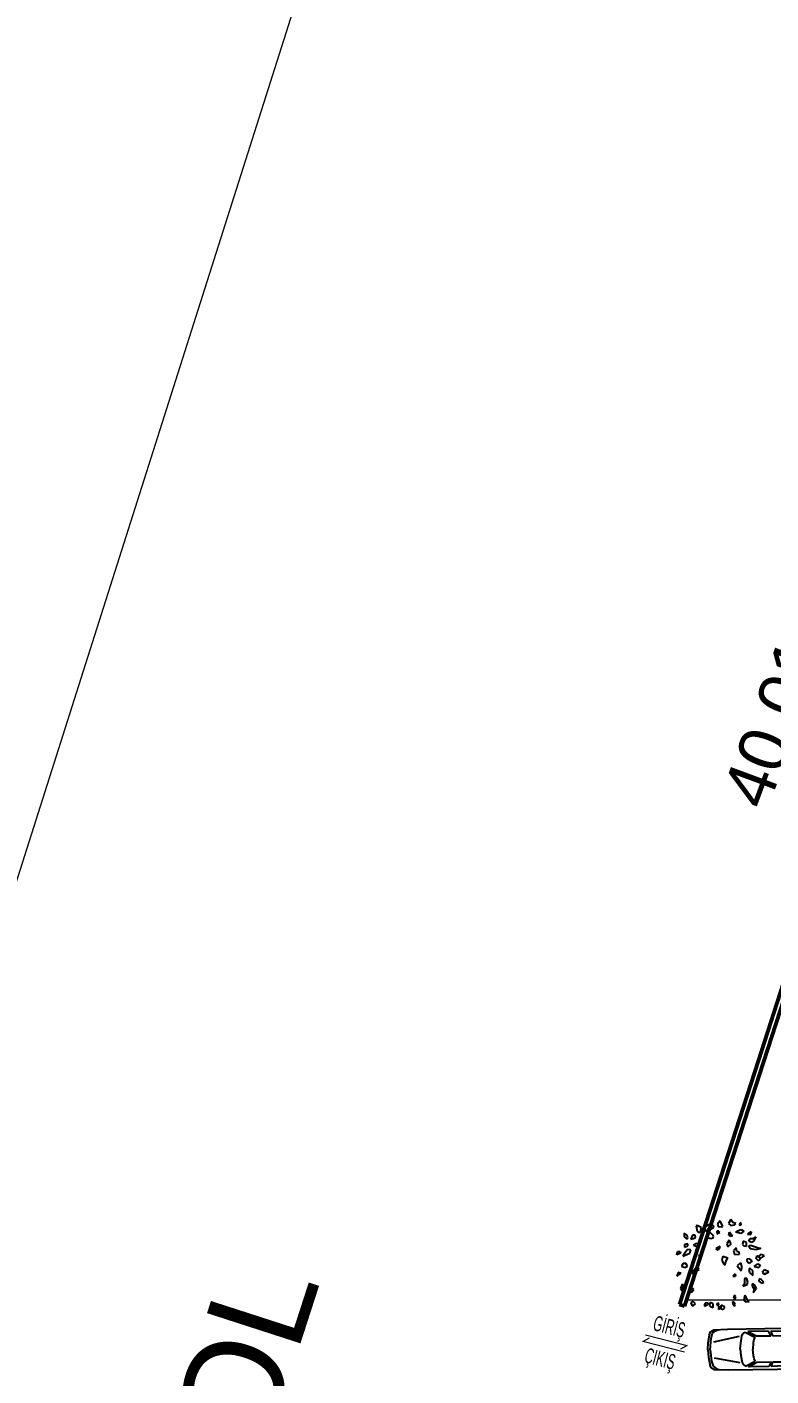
# Model space of a CAD drawing. Header units: centimetres. Extents: x 63871 to 181827, y -95930 to 42199.
# Drawn here: x 145650 to 148377, y 31429 to 36375 of the extents above; entities that cross this region are included whole.
import ezdxf

# ---------------------------------------------------------------- set-up
doc = ezdxf.new("R2010")
doc.units = ezdxf.units.CM
for name, color, linetype, lineweight in [('03_PARSEL_ALN_YENI', 40, 'Continuous', 0), ('A-AREA-IDEN', 7, 'Continuous', 9), ('ARA SINIRLAR', 225, 'Continuous', 15), ('OLUK', 222, 'Continuous', 15), ('PARSEL SINIRI', 12, 'Continuous', 50), ('ROL_CEPHE', 1, 'Continuous', 0)]:
    doc.layers.add(name, color=color, linetype=linetype, lineweight=lineweight)
doc.layers.add('CAY', color=94, linetype='Continuous')
doc.layers.add('furn', color=7, linetype='Continuous')
doc.styles.add('Arial', font='Arial.ttf', dxfattribs={"height": 250})
doc.styles.get("Standard").update_dxf_attribs({"font": 'Arial.ttf'})

# ---------------------------------------------------------------- blocks, each defined once
blk = doc.blocks.new('02PCAR03')
at = {"color": 0, "linetype": 'ByBlock'}
for p, q in [((-203, 27), (-204, 0)), ((-201, 30), (-203, 27)), ((-197, 33), (-201, 30)), ((-198, 27), (-199, 0)), ((-196, 30), (-198, 27)), ((-185, 35), (-197, 33)), ((-193, 32), (-196, 30)), ((-185, 35), (-193, 32)), ((-170, 36), (-185, 35)), ((-35, 36), (-170, 36)), ((-165, 25), (-168, 22)), ((-159, 27), (-165, 25)), ((-153, 27), (-159, 27)), ((-149, 25), (-153, 27)), ((-148, 24), (-149, 25)), ((-148, 23), (-148, 24)), ((-145, 29), (-144, 30)), ((-138, 24), (-145, 29)), ((-144, 30), (-111, 31)), ((-133, 23), (-138, 24)), ((-111, 31), (-114, 23)), ((-111, 23), (-107, 31)), ((-107, 31), (-71, 31)), ((-71, 31), (-86, 23)), ((-66, 30), (-83, 21)), ((-62, 27), (-66, 30)), ((-60, 23), (-62, 27)), ((-11, 35), (-35, 36)), ((-14, 33), (-19, 35)), ((-9, 29), (-14, 33)), ((-6, 32), (-11, 35)), ((-6, 20), (-9, 29)), ((-4, 29), (-6, 32)), ((-1, 13), (-4, 29)), ((-203, -27), (-204, 0)), ((-198, -27), (-199, 0)), ((-168, 22), (-171, 8)), ((-171, 8), (-171, 0)), ((-171, -8), (-171, 0)), ((-151, 11), (-150, 20)), ((-151, 0), (-151, 11)), ((-151, 0), (-151, -11)), ((-150, 20), (-149, 22)), ((-149, 22), (-148, 23)), ((-114, 23), (-133, 23)), ((-86, 23), (-111, 23)), ((-83, 21), (-81, 17)), ((-81, 17), (-80, 11)), ((-80, 11), (-79, 0)), ((-80, -11), (-79, 0)), ((-58, 11), (-60, 23)), ((-57, 0), (-58, 11)), ((-57, 0), (-58, -11)), ((-11, 14), (-56, 23)), ((-4, 0), (-6, 20)), ((-4, 0), (-6, -20)), ((0, 0), (-1, 13)), ((0, 0), (-1, -13)), ((-168, -22), (-171, -8)), ((-165, -25), (-168, -22)), ((-151, -11), (-150, -20)), ((-150, -20), (-149, -22)), ((-149, -22), (-148, -23)), ((-148, -23), (-148, -24)), ((-133, -23), (-138, -24)), ((-114, -23), (-133, -23)), ((-111, -31), (-114, -23)), ((-86, -23), (-111, -23)), ((-111, -23), (-107, -31)), ((-71, -31), (-86, -23)), ((-83, -21), (-81, -17)), ((-66, -30), (-83, -21)), ((-81, -17), (-80, -11)), ((-60, -23), (-62, -27)), ((-58, -11), (-60, -23)), ((-11, -14), (-56, -23)), ((-6, -20), (-9, -29)), ((-1, -13), (-4, -29)), ((-201, -30), (-203, -27)), ((-197, -33), (-201, -30)), ((-196, -30), (-198, -27)), ((-185, -35), (-197, -33)), ((-193, -32), (-196, -30)), ((-185, -35), (-193, -32)), ((-170, -36), (-185, -35)), ((-35, -36), (-170, -36)), ((-159, -27), (-165, -25)), ((-153, -27), (-159, -27)), ((-149, -25), (-153, -27)), ((-148, -24), (-149, -25)), ((-138, -24), (-145, -29)), ((-145, -29), (-144, -30)), ((-144, -30), (-111, -31)), ((-107, -31), (-71, -31)), ((-62, -27), (-66, -30)), ((-11, -35), (-35, -36)), ((-14, -33), (-19, -35)), ((-9, -29), (-14, -33)), ((-6, -32), (-11, -35)), ((-4, -29), (-6, -32))]:
    blk.add_line(p, q, dxfattribs=at)
blk = doc.blocks.new('A$C5AA32782')
at = {"layer": 'CAY'}
for p, q in [((211, 882, 0), (201, 878, 0)), ((201, 878, 0), (211, 821, 0)), ((254, 859, 0), (211, 882, 0)), ((251, 821, 0), (254, 859, 0)), ((328, 887, 0), (289, 854, 0)), ((289, 854, 0), (289, 850, 0)), ((289, 850, 0), (315, 812, 0)), ((325, 831, 0), (332, 850, 0)), ((355, 892, 0), (328, 887, 0)), ((332, 850, 0), (345, 850, 0)), ((345, 850, 0), (358, 845, 0)), ((385, 873, 0), (355, 892, 0)), ((358, 845, 0), (382, 859, 0)), ((382, 859, 0), (385, 873, 0)), ((453, 931, 0), (426, 894, 0)), ((426, 894, 0), (433, 870, 0)), ((433, 870, 0), (463, 866, 0)), ((456, 922, 0), (453, 931, 0)), ((479, 870, 0), (456, 922, 0)), ((463, 866, 0), (479, 870, 0)), ((566, 945, 0), (539, 903, 0)), ((539, 903, 0), (566, 880, 0)), ((586, 913, 0), (566, 945, 0)), ((566, 880, 0), (603, 889, 0)), ((616, 903, 0), (586, 913, 0)), ((603, 889, 0), (616, 903, 0)), ((669, 913, 0), (652, 894, 0)), ((652, 894, 0), (662, 880, 0)), ((662, 880, 0), (672, 889, 0)), ((672, 889, 0), (669, 913, 0)), ((107, 781, 0), (77, 800, 0)), ((77, 800, 0), (77, 762, 0)), ((77, 762, 0), (107, 739, 0)), ((114, 753, 0), (107, 781, 0)), ((107, 739, 0), (114, 753, 0)), ((153, 755, 0), (147, 736, 0)), ((147, 736, 0), (175, 744, 0)), ((164, 779, 0), (153, 755, 0)), ((192, 779, 0), (164, 779, 0)), ((175, 744, 0), (194, 755, 0)), ((194, 755, 0), (192, 779, 0)), ((211, 821, 0), (234, 803, 0)), ((234, 803, 0), (251, 821, 0)), ((314, 759, 0), (307, 745, 0)), ((307, 745, 0), (334, 750, 0)), ((334, 797, 0), (314, 759, 0)), ((315, 812, 0), (325, 831, 0)), ((347, 806, 0), (334, 797, 0)), ((334, 750, 0), (354, 745, 0)), ((377, 778, 0), (347, 806, 0)), ((354, 745, 0), (380, 750, 0)), ((384, 768, 0), (377, 778, 0)), ((380, 750, 0), (384, 768, 0)), ((437, 822, 0), (417, 822, 0)), ((417, 822, 0), (420, 789, 0)), ((420, 789, 0), (440, 803, 0)), ((450, 808, 0), (437, 822, 0)), ((440, 803, 0), (450, 808, 0)), ((547, 726, 0), (524, 689, 0)), ((542, 779, 0), (549, 816, 0)), ((549, 779, 0), (542, 779, 0)), ((567, 689, 0), (547, 726, 0)), ((549, 816, 0), (576, 779, 0)), ((556, 765, 0), (549, 779, 0)), ((582, 774, 0), (556, 765, 0)), ((576, 779, 0), (582, 774, 0)), ((618, 811, 0), (644, 829, 0)), ((668, 796, 0), (618, 811, 0)), ((644, 829, 0), (674, 839, 0)), ((701, 820, 0), (668, 796, 0)), ((674, 839, 0), (701, 820, 0)), ((695, 715, 0), (685, 682, 0)), ((728, 701, 0), (695, 715, 0)), ((776, 814, 0), (739, 790, 0)), ((739, 790, 0), (772, 786, 0)), ((752, 715, 0), (766, 743, 0)), ((779, 701, 0), (752, 715, 0)), ((766, 743, 0), (802, 743, 0)), ((776, 814, 0), (772, 786, 0)), ((805, 720, 0), (779, 701, 0)), ((802, 743, 0), (825, 762, 0)), ((825, 762, 0), (805, 720, 0)), ((0, 572, 0), (6, 607, 0)), ((36, 592, 0), (0, 572, 0)), ((6, 607, 0), (34, 607, 0)), ((34, 607, 0), (36, 592, 0)), ((81, 588, 0), (61, 559, 0)), ((61, 559, 0), (88, 569, 0)), ((114, 687, 0), (80, 682, 0)), ((80, 682, 0), (80, 654, 0)), ((80, 654, 0), (114, 668, 0)), ((111, 630, 0), (81, 588, 0)), ((88, 569, 0), (134, 592, 0)), ((144, 625, 0), (111, 630, 0)), ((114, 668, 0), (114, 687, 0)), ((134, 592, 0), (144, 625, 0)), ((206, 692, 0), (173, 673, 0)), ((173, 673, 0), (213, 659, 0)), ((243, 678, 0), (206, 692, 0)), ((213, 659, 0), (226, 659, 0)), ((226, 659, 0), (243, 678, 0)), ((238, 576, 0), (227, 556, 0)), ((252, 560, 0), (238, 576, 0)), ((448, 660, 0), (408, 635, 0)), ((408, 635, 0), (431, 625, 0)), ((431, 625, 0), (448, 649, 0)), ((448, 660, 0), (448, 649, 0)), ((524, 689, 0), (534, 656, 0)), ((534, 656, 0), (567, 689, 0)), ((620, 647, 0), (593, 619, 0)), ((593, 619, 0), (603, 576, 0)), ((603, 576, 0), (656, 581, 0)), ((626, 609, 0), (620, 647, 0)), ((653, 600, 0), (626, 609, 0)), ((656, 581, 0), (653, 600, 0)), ((685, 682, 0), (702, 668, 0)), ((702, 668, 0), (728, 664, 0)), ((728, 664, 0), (728, 701, 0)), ((752, 668, 0), (769, 673, 0)), ((769, 635, 0), (752, 668, 0)), ((769, 673, 0), (842, 649, 0)), ((825, 626, 0), (769, 635, 0)), ((879, 640, 0), (825, 626, 0)), ((842, 649, 0), (879, 640, 0)), ((852, 554, 0), (885, 582, 0)), ((885, 582, 0), (912, 568, 0)), ((912, 568, 0), (888, 545, 0)), ((64, 482, 0), (47, 454, 0)), ((47, 454, 0), (84, 440, 0)), ((94, 482, 0), (64, 482, 0)), ((84, 440, 0), (110, 454, 0)), ((110, 454, 0), (94, 482, 0)), ((193, 431, 0), (165, 396, 0)), ((232, 419, 0), (193, 431, 0)), ((227, 556, 0), (238, 545, 0)), ((238, 545, 0), (252, 560, 0)), ((481, 559, 0), (470, 518, 0)), ((470, 518, 0), (486, 480, 0)), ((481, 559, 0), (533, 541, 0)), ((486, 480, 0), (503, 466, 0)), ((503, 466, 0), (519, 518, 0)), ((519, 518, 0), (533, 541, 0)), ((664, 488, 0), (631, 458, 0)), ((631, 458, 0), (651, 434, 0)), ((651, 434, 0), (671, 406, 0)), ((664, 488, 0), (678, 439, 0)), ((671, 406, 0), (678, 439, 0)), ((759, 532, 0), (732, 527, 0)), ((732, 527, 0), (732, 513, 0)), ((732, 513, 0), (746, 494, 0)), ((746, 494, 0), (759, 485, 0)), ((762, 435, 0), (753, 422, 0)), ((788, 511, 0), (759, 532, 0)), ((788, 511, 0), (759, 485, 0)), ((793, 405, 0), (762, 435, 0)), ((808, 450, 0), (847, 478, 0)), ((808, 450, 0), (857, 440, 0)), ((828, 534, 0), (835, 564, 0)), ((855, 512, 0), (828, 534, 0)), ((875, 540, 0), (835, 564, 0)), ((847, 478, 0), (870, 468, 0)), ((855, 512, 0), (865, 517, 0)), ((870, 468, 0), (857, 440, 0)), ((865, 517, 0), (875, 540, 0)), ((874, 541, 0), (888, 545, 0)), ((13, 388, 0), (0, 350, 0)), ((0, 350, 0), (43, 383, 0)), ((43, 383, 0), (13, 388, 0)), ((162, 372, 0), (193, 399, 0)), ((165, 396, 0), (162, 372, 0)), ((193, 399, 0), (232, 419, 0)), ((609, 376, 0), (586, 349, 0)), ((586, 349, 0), (613, 349, 0)), ((609, 376, 0), (613, 349, 0)), ((712, 330, 0), (706, 311, 0)), ((706, 311, 0), (709, 269, 0)), ((732, 325, 0), (712, 330, 0)), ((742, 288, 0), (732, 325, 0)), ((736, 264, 0), (742, 288, 0)), ((753, 422, 0), (760, 388, 0)), ((760, 388, 0), (795, 358, 0)), ((795, 358, 0), (793, 405, 0)), ((862, 321, 0), (859, 297, 0)), ((859, 297, 0), (885, 278, 0)), ((882, 316, 0), (862, 321, 0)), ((909, 288, 0), (882, 316, 0)), ((885, 278, 0), (909, 288, 0)), ((916, 415, 0), (892, 390, 0)), ((892, 390, 0), (919, 372, 0)), ((961, 394, 0), (916, 415, 0)), ((919, 372, 0), (961, 394, 0)), ((60, 269, 0), (37, 222, 0)), ((37, 222, 0), (57, 194, 0)), ((54, 208, 0), (70, 236, 0)), ((57, 194, 0), (54, 208, 0)), ((70, 236, 0), (60, 269, 0)), ((144, 215, 0), (117, 187, 0)), ((117, 187, 0), (153, 183, 0)), ((158, 222, 0), (144, 215, 0)), ((153, 183, 0), (178, 211, 0)), ((178, 211, 0), (158, 222, 0)), ((599, 147, 0), (592, 120, 0)), ((618, 137, 0), (599, 147, 0)), ((709, 269, 0), (689, 245, 0)), ((689, 245, 0), (736, 264, 0)), ((712, 150, 0), (699, 100, 0)), ((712, 150, 0), (729, 114, 0)), ((815, 255, 0), (786, 269, 0)), ((786, 269, 0), (789, 250, 0)), ((789, 250, 0), (809, 213, 0)), ((789, 250, 0), (809, 213, 0)), ((799, 180, 0), (832, 217, 0)), ((809, 213, 0), (799, 180, 0)), ((832, 217, 0), (815, 255, 0)), ((170, 86, 0), (147, 72, 0)), ((147, 72, 0), (160, 39, 0)), ((160, 39, 0), (173, 43, 0)), ((193, 62, 0), (170, 86, 0)), ((173, 43, 0), (193, 62, 0)), ((295, 68, 0), (288, 54, 0)), ((288, 54, 0), (288, 35, 0)), ((288, 35, 0), (321, 54, 0)), ((326, 72, 0), (295, 68, 0)), ((326, 72, 0), (321, 54, 0)), ((347, 75, 0), (337, 42, 0)), ((337, 42, 0), (354, 28, 0)), ((381, 61, 0), (347, 75, 0)), ((354, 28, 0), (381, 23, 0)), ((381, 23, 0), (381, 61, 0)), ((425, 70, 0), (418, 47, 0)), ((418, 47, 0), (440, 47, 0)), ((425, 70, 0), (437, 63, 0)), ((463, 36, 0), (436, 23, 0)), ((436, 23, 0), (436, 0, 0)), ((461, 16, 0), (436, 0, 0)), ((440, 47, 0), (437, 63, 0)), ((464, 48, 0), (461, 10, 0)), ((461, 10, 0), (484, 1, 0)), ((497, 29, 0), (464, 48, 0)), ((484, 1, 0), (497, 15, 0)), ((497, 15, 0), (497, 29, 0)), ((601, 78, 0), (581, 83, 0)), ((581, 83, 0), (585, 59, 0)), ((585, 59, 0), (598, 36, 0)), ((592, 120, 0), (608, 110, 0)), ((598, 36, 0), (608, 54, 0)), ((608, 54, 0), (601, 78, 0)), ((608, 110, 0), (618, 137, 0)), ((699, 100, 0), (716, 86, 0)), ((716, 86, 0), (756, 81, 0)), ((756, 81, 0), (729, 114, 0))]:
    blk.add_line(p, q, dxfattribs=at)
blk = doc.blocks.new('yerleşim planı')
at = {"layer": '03_PARSEL_ALN_YENI'}
blk.add_line((-9358.5, 21656.9), (-14616.5, 5098.3), dxfattribs=at)
at = {"layer": '03_PARSEL_ALN_YENI', "lineweight": 0}
blk.add_line((-9358.5, 21656.9), (-14616.5, 5098.3), dxfattribs=at)
at = {"layer": 'A-AREA-IDEN'}
for p, q in [((-8521.9, 15373.2), (-8496.8, 15386.2)), ((-8511.8, 15397.7), (-8358.9, 15357.9)), ((-8369, 15333.3), (-8521.9, 15373.2)), ((-8358.9, 15357.9), (-8384, 15344.9))]:
    blk.add_line(p, q, dxfattribs=at)
at = {"layer": 'ARA SINIRLAR'}
blk.add_line((-5660.9, 15524), (-8361.9, 15524), dxfattribs=at)
at = {"layer": 'PARSEL SINIRI'}
for p, q in [((-7941.7, 16821.8), (-8079.3, 16397)), ((-8079.3, 16397), (-8368.9, 15502.4)), ((-8368.9, 15502.4), (-8388, 15508.6)), ((-8383, 15524), (-8383, 15524))]:
    blk.add_line(p, q, dxfattribs=at)
blk.add_lwpolyline([(-7960.7, 16827.9), (-8098.3, 16403.1), (-8388, 15508.6)], dxfattribs=at)
at = {"layer": 'CAY', "xscale": 0.3501001178103892, "yscale": 0.3501001178103892, "zscale": 0.3501001178103892}
blk.add_blockref('A$C5AA32782', (-8396.9, 15489.9, 0), dxfattribs=at)
at = {"layer": 'furn', "linetype": 'Continuous', "xscale": 2.086125961570064, "yscale": 2.086125961570064, "zscale": 2.086125961570064, "rotation": 180.9296038315417}
blk.add_blockref('02PCAR03', (-8283.8, 15342.4), dxfattribs=at)
at = {"layer": 'A-AREA-IDEN', "style": 'Arial', "width": 0.55}
for s, p in [('GİRİŞ', (-8488.2, 15415.2)), ('ÇIKIŞ', (-8519.5, 15297.3))]:
    blk.add_text(s, height=55.8, rotation=345.377, dxfattribs=at).set_placement(p)
at = {"layer": 'ROL_CEPHE', "lineweight": 0}
for s, height, rotation, p in [('40.01', 180, 69.6745, (-8067.8, 17315.1)), ('YOL', 360, 72.0592, (-10013, 14635.6))]:
    blk.add_text(s, height=height, rotation=rotation, dxfattribs=at).set_placement(p)

msp = doc.modelspace()

# ---------------------------------------------------------------- block references
at = {"layer": 'OLUK'}
msp.add_blockref('yerleşim planı', (156428.8, 16182.6), dxfattribs=at)

doc.saveas('drawing.dxf')
